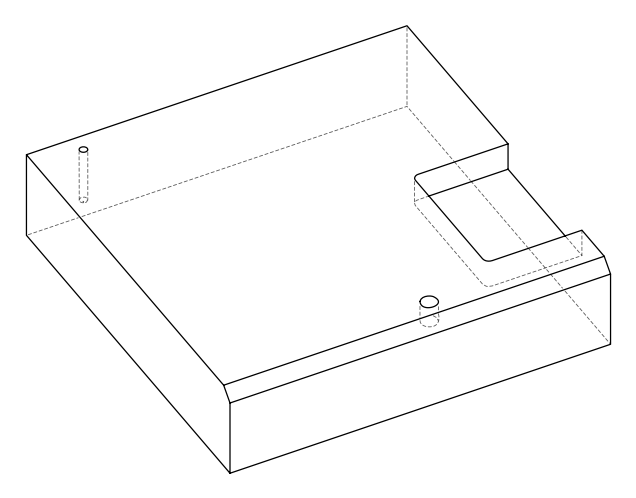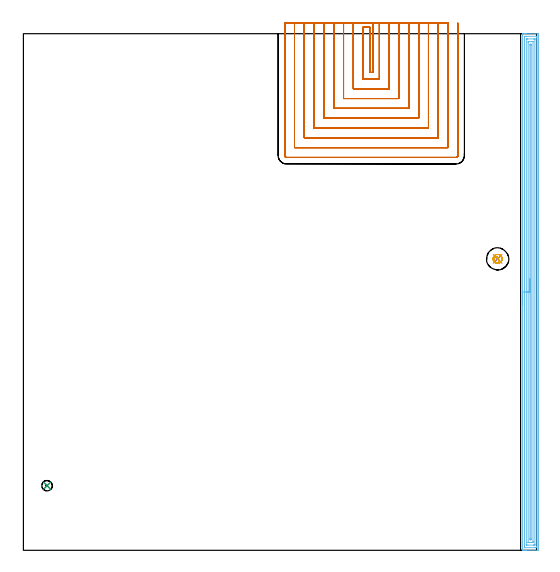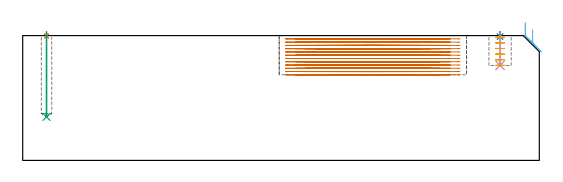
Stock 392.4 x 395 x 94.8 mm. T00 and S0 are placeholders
(PLAN: 7 operations, 5 tool changes, 95.3 min)
(1 SPOT_DRILL | STEP1POCKET | NXT0321_9005460120000 | 0.03 min | 0 mm3)
(2 SPOT_DRILL_1 | STEP1POCKET_1 | NXT0321_9005460120000 | 0.03 min | 3 mm3)
(3 DRILL_BLIND_HOLE_INTO_CENTER | STEP1POCKET | UGT0301_475 | 0.26 min | 3001 mm3)
(4 DRILL_BLIND_HOLE_INTO_CENTER_1 | STEP1POCKET_1 | NXT0301_128 | 0.1 min | 2423 mm3)
(5 MILL_ROUGH_BLIND_HOLE_CONTOUR | STEP1POCKET_1 | NXT0201_013 | Spiral | 0.87 min | 2635 mm3)
(6 AREA_MILL | FG_CHAMFER_SURFACE | UGT0205_001 | 16.01 min | 29396 mm3)
(7 MILL_SLOT | SLOT_PARTIAL_RECTANGULAR | NXT0201_013 | Follow Part, ap 2.5, ae 75% | 77.99 min | 422168 mm3)
(TOOL NXT0321_9005460120000 | NC Spot Drill, 142deg, 12mm, Carbide, Uncoated | D12 PA142 FL30 Z2)
(TOOL UGT0301_475 | Carbide Drill 8.0 mm | D8 PA118 FL75 Z2)
(TOOL NXT0301_128 | Carbide Drill 12mm [861.1-1200-036A1-GP GC34] | D12 PA150 FL37.4 Z2)
(TOOL NXT0201_013 | ENDMILL 10mm | D10 FL30 Z4)
(TOOL UGT0205_001 | Chamfer Mill 20 x 3 x 45 deg. | D20 FL50 Z2)
(OP 1 SPOT_DRILL)
G17 G21 G94 G90
T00 M6
G54
G17 G0 G90 X18.1 Y49.4 S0 M3
G43 Z104.8 H0
G94 G81 G98 Z94.456 F250. R97.8
G80
M5
M2
(OP 2 SPOT_DRILL_1)
G17 G21 G94 G90
T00 M6
G54
G17 G0 G90 X362.6 Y222.8 S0 M3
G43 Z104.8 H0
G94 G81 G98 Z94.073 F250. R97.8
G80
M5
M2
(OP 3 DRILL_BLIND_HOLE_INTO_CENTER)
G17 G21 G94 G90
T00 M6
G54
G17 G0 G90 X18.1 Y49.4 S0 M3
G43 Z104.8 H0
G94 G81 G98 Z33.1 F250. R96.8
G80
M5
M2
(OP 4 DRILL_BLIND_HOLE_INTO_CENTER_1)
G17 G21 G94 G90
T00 M6
G54
G17 G0 G90 X362.6 Y222.8 S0 M3
G43 Z104.8 H1
G94 G81 G98 Z72.2 F250. R96.8
G80
M5
M2
(OP 5 MILL_ROUGH_BLIND_HOLE_CONTOUR)
G17 G21 G94 G90
T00 M6
G54
G17 G0 G90 X362.6 Y222.8 S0 M3
G43 Z104.8 H0
Z93.533
G94 G3 X363.037 Y223.625 R0.528 F250.
X361.63 Y224.227 R1.419
X359.727 Y222.123 R2.282
X361.33 Y219.592 R2.545
X365.808 Y221.53 R3.45
X361.33 Y219.592 R-3.45
X363.569 Y220.561 R1.725
X362.6 Y222.8 R1.725
G0 Z89.267
G3 X363.037 Y223.625 R0.528
X361.63 Y224.227 R1.419
X359.727 Y222.123 R2.282
X361.33 Y219.592 R2.545
X365.808 Y221.53 R3.45
X361.33 Y219.592 R-3.45
X363.569 Y220.561 R1.725
X362.6 Y222.8 R1.725
G0 Z85.
G3 X363.037 Y223.625 R0.528
X361.63 Y224.227 R1.419
X359.727 Y222.123 R2.282
X361.33 Y219.592 R2.545
X365.808 Y221.53 R3.45
X361.33 Y219.592 R-3.45
X363.569 Y220.561 R1.725
X362.6 Y222.8 R1.725
G0 Z80.733
G3 X363.037 Y223.625 R0.528
X361.63 Y224.227 R1.419
X359.727 Y222.123 R2.282
X361.33 Y219.592 R2.545
X365.808 Y221.53 R3.45
X361.33 Y219.592 R-3.45
X363.569 Y220.561 R1.725
X362.6 Y222.8 R1.725
G0 Z76.467
G3 X363.037 Y223.625 R0.528
X361.63 Y224.227 R1.419
X359.727 Y222.123 R2.282
X361.33 Y219.592 R2.545
X365.808 Y221.53 R3.45
X361.33 Y219.592 R-3.45
X363.569 Y220.561 R1.725
X362.6 Y222.8 R1.725
G0 Z72.2
G3 X363.037 Y223.625 R0.528
X361.63 Y224.227 R1.419
X359.727 Y222.123 R2.282
X361.33 Y219.592 R2.545
X365.808 Y221.53 R3.45
X361.33 Y219.592 R-3.45
X363.569 Y220.561 R1.725
X362.6 Y222.8 R1.725
G0 Z104.8
M5
M2
(OP 6 AREA_MILL)
G17 G21 G94 G90
T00 M6
G54
G17 G0 G90 X381.7 Y187.5 S1061 M3
G43 Z104.8 H0
G94 G1 Y187.538 Z103.928 F250.
Y187.652 Z103.063
Y187.841 Z102.212
Y188.103 Z101.38
Y188.437 Z100.574
Y188.84 Z99.8
Y189.308 Z99.064
Y189.84 Z98.372
Y190.429 Z97.729
Y191.072 Z97.139
Y191.764 Z96.608
Y192.5 Z96.14
Y193.274 Z95.737
Y194.08 Z95.403
Y194.912 Z95.141
Y195.764 Z94.952
Y196.628 Z94.838
Y197.5 Z94.8
Y394.835
X381.702 Y394.99 Z94.788
X381.844 Y394.997 Z94.648
X381.994 Y395. Z94.506
X382.323 Z94.176
X382.974 Z93.521
X384.176 Z92.32
X384.729 Z91.765
X393.504 Z82.994
X393.783 Y394.997 Z82.714
X393.892 Y394.99 Z82.605
X393.899 Y394.879 Z82.599
X393.9 Y394.388 Z82.6
Y0.612
X393.895 Y0.117 Z82.603
X393.892 Y0.01 Z82.606
X393.78 Y0. Z82.717
X384.729 Z91.765
X384.176 Z92.32
X383.851 Z92.645
X383.299 Z93.197
X382.974 Z93.521
X381.993 Z94.506
X381.844 Y0.003 Z94.648
X381.702 Y0.01 Z94.788
X381.7 Y0.165 Z94.8
Y197.5
X383.114 Z93.386
X383.115 Y392.459 Z93.385
X383.116 Y392.602 Z93.384
X383.121 Y392.968 Z93.379
X383.469 Y392.991 Z93.031
X383.851 Y392.997 Z92.649
X384.338 Y393. Z92.162
X384.729 Z91.771
X392.236 Z84.264
X392.415 Y392.998 Z84.085
X392.445 Y392.995 Z84.055
X392.472 Y392.991 Z84.028
X392.479 Y392.954 Z84.021
X392.484 Y392.747 Z84.016
X392.485 Y392.602 Z84.015
X392.486 Y391.852 Z84.014
X392.485 Y2.541 Z84.015
X392.484 Y2.398 Z84.016
X392.479 Y2.032 Z84.021
X392.131 Y2.009 Z84.369
X391.749 Y2.003 Z84.751
X391.262 Y2. Z85.238
X390.871 Z85.629
X383.364 Z93.136
X383.185 Y2.002 Z93.315
X383.155 Y2.005 Z93.345
X383.128 Y2.009 Z93.372
X383.121 Y2.046 Z93.379
X383.116 Y2.253 Z93.384
X383.115 Y2.398 Z93.385
X383.114 Y3.148 Z93.386
Y197.5
X384.528 Z91.972
X384.529 Y390.816 Z91.971
X384.53 Y390.918 Z91.97
X384.533 Y390.968 Z91.967
X384.535 Y390.986 Z91.965
X384.556 Y390.992 Z91.944
X384.729 Y390.996 Z91.771
X385.426 Y391. Z91.074
X385.606 Z90.894
X389.813 Z86.687
X390.691 Y390.999 Z85.809
X390.871 Y390.996 Z85.629
X391.051 Y390.99 Z85.449
X391.065 Y390.987 Z85.435
X391.067 Y390.974 Z85.433
X391.07 Y390.939 Z85.43
X391.071 Y390.884 Z85.429
X391.072 Y390.816 Z85.428
X391.071 Y4.184 Z85.429
X391.07 Y4.082 Z85.43
X391.067 Y4.032 Z85.433
X391.065 Y4.014 Z85.435
X391.044 Y4.007 Z85.456
X390.871 Y4.004 Z85.629
X390.174 Y4. Z86.326
X389.994 Z86.506
X385.787 Z90.713
X384.909 Y4.001 Z91.591
X384.729 Y4.004 Z91.771
X384.549 Y4.01 Z91.951
X384.535 Y4.013 Z91.965
X384.533 Y4.026 Z91.967
X384.53 Y4.061 Z91.97
X384.529 Y4.116 Z91.971
Y4.184
X384.528 Y197.5 Z91.972
X385.943 Z90.557
X385.944 Y388.138
X385.947 Y388.684 Z90.553
X385.95 Y388.871 Z90.55
X385.96 Y388.99 Z90.54
X386.514 Y389. Z89.986
X389.146 Z87.354
X389.539 Y388.994 Z86.961
X389.636 Y388.99 Z86.864
X389.651 Y388.987 Z86.849
X389.653 Y388.972 Z86.847
X389.656 Y388.939 Z86.844
X389.657 Y388.865 Z86.843
X389.656 Y6.862 Z86.844
X389.653 Y6.316 Z86.847
X389.65 Y6.129 Z86.85
X389.64 Y6.01 Z86.86
X389.086 Y6. Z87.414
X386.454 Z90.046
X386.061 Y6.006 Z90.439
X385.964 Y6.01 Z90.536
X385.949 Y6.013 Z90.551
X385.947 Y6.028 Z90.553
X385.945 Y6.061 Z90.555
X385.943 Y6.135 Z90.557
Y197.5
X387.357 Z89.143
Y386.352
X387.361 Y386.99 Z89.139
X387.607 Y386.995 Z88.893
X388.239 Y386.99 Z88.261
X388.243 Y386.352 Z88.257
Y8.648
X388.239 Y8.01 Z88.261
X387.993 Y8.005 Z88.507
X387.361 Y8.01 Z89.139
X387.357 Y8.648 Z89.143
Y8.653
Y197.5
Y198.372 Z89.181
Y199.237 Z89.295
Y200.088 Z89.484
Y200.92 Z89.746
Y201.726 Z90.08
Y202.5 Z90.483
Y203.236 Z90.952
Y203.928 Z91.483
Y204.571 Z92.072
Y205.16 Z92.715
Y205.692 Z93.407
Y206.16 Z94.143
Y206.563 Z94.917
Y206.897 Z95.723
Y207.159 Z96.555
Y207.348 Z97.407
Y207.462 Z98.272
Y207.5 Z99.143
G0 Z104.8
M5
M2
(OP 7 MILL_SLOT)
G17 G21 G94 G90
T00 M6
G54
G17 G0 G90 X267.2 Y403. S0 M3
G43 Z104.8 H0
Z92.317
G94 G1 Y400. F250.
Y365.4 F500.
X264.8
Y400.
X259.8
Y360.4
X272.2
Y400.
Y403. F250.
X252.3
Y400.
Y352.9 F500.
X279.7
Y400.
Y403. F250.
X244.8
Y400.
Y345.4 F500.
X287.2
Y400.
Y403. F250.
X237.3
Y400.
Y337.9 F500.
X294.7
Y400.
Y403. F250.
X229.8
Y400.
Y330.4 F500.
X302.2
Y400.
Y403. F250.
X222.3
Y400.
Y322.9 F500.
X309.7
Y400.
Y403. F250.
X214.8
Y400.
Y315.4 F500.
X317.2
Y400.
Y403. F250.
X207.3
Y400.
Y307.9 F500.
X324.7
Y400.
Y403. F250.
X199.8
Y400.
Y301.8 F500.
G3 X201.2 Y300.4 R1.4
G1 X330.8
G3 X332.2 Y301.8 R1.4
G1 Y400.
Y403. F250.
G0 X267.2 Z89.833
G1 Y400.
Y365.4 F500.
X264.8
Y400.
X259.8
Y360.4
X272.2
Y400.
Y403. F250.
X252.3
Y400.
Y352.9 F500.
X279.7
Y400.
Y403. F250.
X244.8
Y400.
Y345.4 F500.
X287.2
Y400.
Y403. F250.
X237.3
Y400.
Y337.9 F500.
X294.7
Y400.
Y403. F250.
X229.8
Y400.
Y330.4 F500.
X302.2
Y400.
Y403. F250.
X222.3
Y400.
Y322.9 F500.
X309.7
Y400.
Y403. F250.
X214.8
Y400.
Y315.4 F500.
X317.2
Y400.
Y403. F250.
X207.3
Y400.
Y307.9 F500.
X324.7
Y400.
Y403. F250.
X199.8
Y400.
Y301.8 F500.
G3 X201.2 Y300.4 R1.4
G1 X330.8
G3 X332.2 Y301.8 R1.4
G1 Y400.
Y403. F250.
G0 X267.2 Z87.35
G1 Y400.
Y365.4 F500.
X264.8
Y400.
X259.8
Y360.4
X272.2
Y400.
Y403. F250.
X252.3
Y400.
Y352.9 F500.
X279.7
Y400.
Y403. F250.
X244.8
Y400.
Y345.4 F500.
X287.2
Y400.
Y403. F250.
X237.3
Y400.
Y337.9 F500.
X294.7
Y400.
Y403. F250.
X229.8
Y400.
Y330.4 F500.
X302.2
Y400.
Y403. F250.
X222.3
Y400.
Y322.9 F500.
X309.7
Y400.
Y403. F250.
X214.8
Y400.
Y315.4 F500.
X317.2
Y400.
Y403. F250.
X207.3
Y400.
Y307.9 F500.
X324.7
Y400.
Y403. F250.
X199.8
Y400.
Y301.8 F500.
G3 X201.2 Y300.4 R1.4
G1 X330.8
G3 X332.2 Y301.8 R1.4
G1 Y400.
Y403. F250.
G0 X267.2 Z84.867
G1 Y400.
Y365.4 F500.
X264.8
Y400.
X259.8
Y360.4
X272.2
Y400.
Y403. F250.
X252.3
Y400.
Y352.9 F500.
X279.7
Y400.
Y403. F250.
X244.8
Y400.
Y345.4 F500.
X287.2
Y400.
Y403. F250.
X237.3
Y400.
Y337.9 F500.
X294.7
Y400.
Y403. F250.
X229.8
Y400.
Y330.4 F500.
X302.2
Y400.
Y403. F250.
X222.3
Y400.
Y322.9 F500.
X309.7
Y400.
Y403. F250.
X214.8
Y400.
Y315.4 F500.
X317.2
Y400.
Y403. F250.
X207.3
Y400.
Y307.9 F500.
X324.7
Y400.
Y403. F250.
X199.8
Y400.
Y301.8 F500.
G3 X201.2 Y300.4 R1.4
G1 X330.8
G3 X332.2 Y301.8 R1.4
G1 Y400.
Y403. F250.
G0 X267.2 Z82.383
G1 Y400.
Y365.4 F500.
X264.8
Y400.
X259.8
Y360.4
X272.2
Y400.
Y403. F250.
X252.3
Y400.
Y352.9 F500.
X279.7
Y400.
Y403. F250.
X244.8
Y400.
Y345.4 F500.
X287.2
Y400.
Y403. F250.
X237.3
Y400.
Y337.9 F500.
X294.7
Y400.
Y403. F250.
X229.8
Y400.
Y330.4 F500.
X302.2
Y400.
Y403. F250.
X222.3
Y400.
Y322.9 F500.
X309.7
Y400.
Y403. F250.
X214.8
Y400.
Y315.4 F500.
X317.2
Y400.
Y403. F250.
X207.3
Y400.
Y307.9 F500.
X324.7
Y400.
Y403. F250.
X199.8
Y400.
Y301.8 F500.
G3 X201.2 Y300.4 R1.4
G1 X330.8
G3 X332.2 Y301.8 R1.4
G1 Y400.
Y403. F250.
G0 X267.2 Z79.9
G1 Y400.
Y365.4 F500.
X264.8
Y400.
X259.8
Y360.4
X272.2
Y400.
Y403. F250.
X252.3
Y400.
Y352.9 F500.
X279.7
Y400.
Y403. F250.
X244.8
Y400.
Y345.4 F500.
X287.2
Y400.
Y403. F250.
X237.3
Y400.
Y337.9 F500.
X294.7
Y400.
Y403. F250.
X229.8
Y400.
Y330.4 F500.
X302.2
Y400.
Y403. F250.
X222.3
Y400.
Y322.9 F500.
X309.7
Y400.
Y403. F250.
X214.8
Y400.
Y315.4 F500.
X317.2
Y400.
Y403. F250.
X207.3
Y400.
Y307.9 F500.
X324.7
Y400.
Y403. F250.
X199.8
Y400.
Y301.8 F500.
G3 X201.2 Y300.4 R1.4
G1 X330.8
G3 X332.2 Y301.8 R1.4
G1 Y400.
Y403. F250.
G0 X267.2 Z77.417
G1 Y400.
Y365.4 F500.
X264.8
Y400.
X259.8
Y360.4
X272.2
Y400.
Y403. F250.
X252.3
Y400.
Y352.9 F500.
X279.7
Y400.
Y403. F250.
X244.8
Y400.
Y345.4 F500.
X287.2
Y400.
Y403. F250.
X237.3
Y400.
Y337.9 F500.
X294.7
Y400.
Y403. F250.
X229.8
Y400.
Y330.4 F500.
X302.2
Y400.
Y403. F250.
X222.3
Y400.
Y322.9 F500.
X309.7
Y400.
Y403. F250.
X214.8
Y400.
Y315.4 F500.
X317.2
Y400.
Y403. F250.
X207.3
Y400.
Y307.9 F500.
X324.7
Y400.
Y403. F250.
X199.8
Y400.
Y301.8 F500.
G3 X201.2 Y300.4 R1.4
G1 X330.8
G3 X332.2 Y301.8 R1.4
G1 Y400.
Y403. F250.
G0 X267.2 Z74.933
G1 Y400.
Y365.4 F500.
X264.8
Y400.
X259.8
Y360.4
X272.2
Y400.
Y403. F250.
X252.3
Y400.
Y352.9 F500.
X279.7
Y400.
Y403. F250.
X244.8
Y400.
Y345.4 F500.
X287.2
Y400.
Y403. F250.
X237.3
Y400.
Y337.9 F500.
X294.7
Y400.
Y403. F250.
X229.8
Y400.
Y330.4 F500.
X302.2
Y400.
Y403. F250.
X222.3
Y400.
Y322.9 F500.
X309.7
Y400.
Y403. F250.
X214.8
Y400.
Y315.4 F500.
X317.2
Y400.
Y403. F250.
X207.3
Y400.
Y307.9 F500.
X324.7
Y400.
Y403. F250.
X199.8
Y400.
Y301.8 F500.
G3 X201.2 Y300.4 R1.4
G1 X330.8
G3 X332.2 Y301.8 R1.4
G1 Y400.
Y403. F250.
G0 X267.2 Z72.45
G1 Y400.
Y365.4 F500.
X264.8
Y400.
X259.8
Y360.4
X272.2
Y400.
Y403. F250.
X252.3
Y400.
Y352.9 F500.
X279.7
Y400.
Y403. F250.
X244.8
Y400.
Y345.4 F500.
X287.2
Y400.
Y403. F250.
X237.3
Y400.
Y337.9 F500.
X294.7
Y400.
Y403. F250.
X229.8
Y400.
Y330.4 F500.
X302.2
Y400.
Y403. F250.
X222.3
Y400.
Y322.9 F500.
X309.7
Y400.
Y403. F250.
X214.8
Y400.
Y315.4 F500.
X317.2
Y400.
Y403. F250.
X207.3
Y400.
Y307.9 F500.
X324.7
Y400.
Y403. F250.
X199.8
Y400.
Y301.8 F500.
G3 X201.2 Y300.4 R1.4
G1 X330.8
G3 X332.2 Y301.8 R1.4
G1 Y400.
Y403. F250.
G0 X267.2 Z69.967
G1 Y400.
Y365.4 F500.
X264.8
Y400.
X259.8
Y360.4
X272.2
Y400.
Y403. F250.
X252.3
Y400.
Y352.9 F500.
X279.7
Y400.
Y403. F250.
X244.8
Y400.
Y345.4 F500.
X287.2
Y400.
Y403. F250.
X237.3
Y400.
Y337.9 F500.
X294.7
Y400.
Y403. F250.
X229.8
Y400.
Y330.4 F500.
X302.2
Y400.
Y403. F250.
X222.3
Y400.
Y322.9 F500.
X309.7
Y400.
Y403. F250.
X214.8
Y400.
Y315.4 F500.
X317.2
Y400.
Y403. F250.
X207.3
Y400.
Y307.9 F500.
X324.7
Y400.
Y403. F250.
X199.8
Y400.
Y301.8 F500.
G3 X201.2 Y300.4 R1.4
G1 X330.8
G3 X332.2 Y301.8 R1.4
G1 Y400.
Y403. F250.
G0 X267.2 Z67.483
G1 Y400.
Y365.4 F500.
X264.8
Y400.
X259.8
Y360.4
X272.2
Y400.
Y403. F250.
X252.3
Y400.
Y352.9 F500.
X279.7
Y400.
Y403. F250.
X244.8
Y400.
Y345.4 F500.
X287.2
Y400.
Y403. F250.
X237.3
Y400.
Y337.9 F500.
X294.7
Y400.
Y403. F250.
X229.8
Y400.
Y330.4 F500.
X302.2
Y400.
Y403. F250.
X222.3
Y400.
Y322.9 F500.
X309.7
Y400.
Y403. F250.
X214.8
Y400.
Y315.4 F500.
X317.2
Y400.
Y403. F250.
X207.3
Y400.
Y307.9 F500.
X324.7
Y400.
Y403. F250.
X199.8
Y400.
Y301.8 F500.
G3 X201.2 Y300.4 R1.4
G1 X330.8
G3 X332.2 Y301.8 R1.4
G1 Y400.
Y403. F250.
G0 X267.2 Z65.
G1 Y400.
Y365.4 F500.
X264.8
Y400.
X259.8
Y360.4
X272.2
Y400.
Y403. F250.
X252.3
Y400.
Y352.9 F500.
X279.7
Y400.
Y403. F250.
X244.8
Y400.
Y345.4 F500.
X287.2
Y400.
Y403. F250.
X237.3
Y400.
Y337.9 F500.
X294.7
Y400.
Y403. F250.
X229.8
Y400.
Y330.4 F500.
X302.2
Y400.
Y403. F250.
X222.3
Y400.
Y322.9 F500.
X309.7
Y400.
Y403. F250.
X214.8
Y400.
Y315.4 F500.
X317.2
Y400.
Y403. F250.
X207.3
Y400.
Y307.9 F500.
X324.7
Y400.
Y403. F250.
X199.8
Y400.
Y301.8 F500.
G3 X201.2 Y300.4 R1.4
G1 X330.8
G3 X332.2 Y301.8 R1.4
G1 Y400.
Y403. F250.
G0 Z104.8
M5
M2
